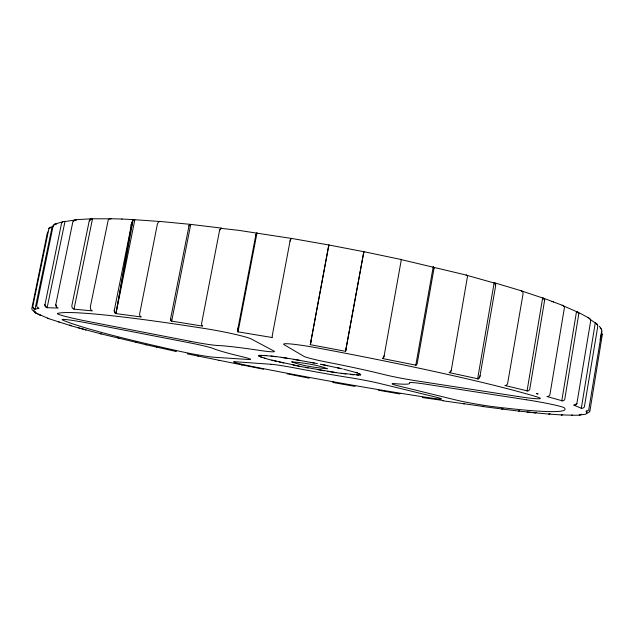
<?xml version="1.0" encoding="UTF-8"?>
<svg xmlns="http://www.w3.org/2000/svg" width="634" height="634" viewBox="0 0 634 634"><rect width="100%" height="100%" fill="white"/><g stroke="black" fill="none" stroke-linecap="round" stroke-linejoin="round"><path stroke-width="0.95" d="M359.098 375.043L337.914 372.927L301.095 366.587L268.776 359.454L258.894 356.197L258.894 355.405M219.744 229.825L221.654 228.121L190.477 224.365L189.098 225.355L170.578 318.87A3.503 1.688 -81.2 0 0 171.228 321.05L202.611 326.114L202.167 325.773A3.542 1.617 -81.2 0 1 201.596 323.491L219.507 230.744L220.68 228.288L238.899 230.38L291.283 238.416L290.499 239.375A3.566 0.713 -81.2 0 0 290.023 241.197L272.319 335.331A3.59 0.721 -80.2 0 0 272.351 337.55L237.956 331.828A3.574 0.824 -80.2 0 1 237.734 329.522L255.922 234.493A3.55 0.808 -81.3 0 1 256.39 233.344L256.857 232.955M346.513 347.567L345.57 351.315L363.837 251.698L345.57 351.315L310.311 344.666L328.856 244.986L291.204 238.36L290.023 241.205M495.669 285.403L495.685 285.062A3.447 1.942 -74 0 0 495.217 283.295L466.093 275.101A3.495 1.894 -74.2 0 1 467.48 276.527L451.21 370.708A3.511 1.926 -77.3 0 1 449.664 372.475L449.102 372.578L478.258 378.878A3.463 1.981 -77.4 0 0 479.803 377.048L495.606 285.989L494.694 282.835M433.339 266.89L433.807 267.35A3.527 1.165 -76.8 0 1 433.981 268.594L417.259 363.25A3.55 1.189 -78.4 0 1 416.166 365.232L382.762 358.575A3.574 1.094 -78.4 0 0 384.006 356.538L401.14 260.685A3.558 1.078 -76.9 0 0 400.442 259.409L466.394 275.116M55.792 304.772L56.513 307.014L58.201 308.069L46.773 307.68A3.122 3.011 88.3 0 1 44.816 305.437L61.443 223.754L62.267 222.225A3.13 2.948 69.9 0 1 64.977 221.52L76.381 219.839L74.107 220.18L72.791 222.122L55.847 304.272L56.275 306.674M114.223 310.636L131.967 222.162L133.322 219.919A3.384 2.322 -87.2 0 1 134.852 219.729L160.275 221.512L158.524 221.884L157.406 223.984L139.575 314.321A3.447 2.33 -82.5 0 0 140.574 316.604L141.247 316.968L115.665 313.545A3.511 2.433 -82.5 0 1 114.706 312.617A3.392 2.354 -82.5 0 1 114.223 310.636L115.665 313.545M601.397 332.485L602.26 334.982L589.969 410.563L589.232 412.052L587.488 412.948L586.545 412.932L586.085 411.054A3.067 2.98 14.2 0 0 588.732 409.786L601.817 331.186L601.611 329.577L599.415 326.296M363.48 254.662L363.805 251.666L400.625 259.401M287.17 373.814L309.178 378.165L309.218 377.563M328.412 247.926L328.848 245.12M595.255 322.975L597.236 324.109L597.775 326.32L584.389 406.862A3.067 3.035 -46.2 0 1 582.274 408.272L581.315 408.28L595.255 322.975L589.66 318.957M586.545 412.932L586.862 410.998M561.756 400.965L576.504 311.619L562.065 305.287L562.952 305.517A3.273 2.893 -61.9 0 1 564.45 307.45L549.86 395.006A3.281 2.948 -72.9 0 1 546.904 396.504L562.683 400.934A3.21 2.908 -72.8 0 0 564.743 399.404L578.834 313.632A3.202 2.853 -61.1 0 0 578.089 312.332L576.504 311.619M527.028 391.083L542.656 297.98L520.997 290.768A3.4 2.512 -70.1 0 1 522.899 292.322L523.01 294.144L507.565 383.816A3.408 2.552 -75.8 0 1 505.647 385.44L504.918 385.496L527.853 391.012A3.344 2.56 -75.8 0 0 529.723 389.331L544.677 299.922A3.336 2.52 -69.8 0 0 543.346 298.123L542.656 297.98L544.717 300.191M477.608 378.997L494.155 282.74M134.852 219.729L115.943 313.648L131.967 222.162M415.761 365.414L433.196 266.898M115.943 313.648L133.092 220.093M310.311 344.666L328.634 245.952M238.043 331.907L256.976 233.027M171.655 321.335L190.723 224.444M600.073 339.84L601.817 331.186M89.172 221.187L71.927 305.287A3.265 2.798 -84.6 0 0 72.855 308.512L74.012 309.146L92.398 310.914L90.646 309.487L90.305 306.983L108.24 219.99A3.321 2.766 87.1 0 1 111.124 218.817L92.065 218.778A3.257 2.75 86.6 0 0 89.235 220.917L92.065 218.778M74.012 309.146L92.493 218.873M47.122 307.783L64.977 221.512M47.288 233.066L31.779 308.718A2.972 2.885 -2.1 0 0 33.23 310.652L35.948 312.99A2.901 2.821 -2.3 0 1 34.046 310.993L33.967 310.208M48.747 228.644L52.083 227.067L50.118 227.273A3.019 2.916 32 0 0 49.008 228.192L32.659 307.022A3.027 2.964 12.2 0 0 34.204 308.964L34.997 309.249L52.083 227.067L53.565 226.069M310.335 344.611L311.159 340.894M255.771 235.04L255.922 234.493M63.519 221.512L54.69 224.206A3.091 2.98 33.3 0 0 53.208 225.522L36.653 305.818A3.099 3.035 13.3 0 0 38.159 307.87L39.07 308.219L34.997 309.249M355.048 385.805L354.778 386.36L332.81 382.468L333.167 381.866M188.789 226.029L189.098 225.355M581.315 408.28L573.746 405.086L574.61 405.094A3.138 3.099 -51.5 0 0 576.821 403.739L590.634 321.216L590.405 319.488A3.154 3.019 -36.5 0 0 588.059 317.808M382.762 358.575L384.267 355.587M589.422 411.807L589.85 410.998M478.258 378.878L480.192 375.732M328.856 244.986L363.765 251.706M449.664 372.475L451.321 370.422M360.374 374.94L360.77 374.749L359.732 374.995M378.403 390.227L399.658 393.912A2.282 0.674 -80.8 0 0 400.046 393.421M443.055 400.458L422.315 397.534A2.306 1.086 -81.6 0 0 422.688 397.264M581.663 414.248L580.031 415.08L575.846 415.27L561.169 414.913L561.962 414.929A2.647 2.52 83.3 0 0 562.762 414.668M53.074 225.807L55.681 223.992L56.537 224.071M574.61 405.094L576.956 403.493M73.084 221.298L76.025 219.76M259.29 355.389C278.794 355.801 298.123 360.263 317.349 363.599M360.572 374.583L358.685 373.402M54.69 224.206L55.681 223.992M258.894 355.492L258.894 356.062M358.844 375.043L356.609 374.995M75.438 219.744L91.779 218.762M518.477 411.054L535.365 412.805A2.536 2.195 -87.3 0 0 536.404 412.306M259.48 355.381L261.232 355.317M534.676 412.789L549.012 414.065A2.584 2.227 -87.5 0 0 550.082 413.606M263.57 355.373L266.668 355.587M121.72 219.039L134.495 219.633M110.261 218.714L122.116 219.047M353.867 374.845L350.475 374.543M561.605 414.953L548.664 414.073M442.389 400.712L482.997 406.434A2.393 1.45 -82.7 0 0 483.473 406.109M160.006 221.432L190.477 224.365M482.411 406.489L502.152 409.009A2.441 1.839 -84.4 0 0 503.039 408.518M270.972 356.062L275.885 356.688M579.587 415.104L579.151 415.064L585.467 414.271L586.712 413.534A2.885 2.813 35.2 0 0 586.997 413.194M535.056 412.829L527.02 411.997M346.053 374.012L341.171 373.363M501.573 409.001L518.255 411.022A2.481 1.847 -84.4 0 0 519.674 410.578M281.234 357.418L287.115 358.281M335.98 372.626L327.683 371.334M293.653 359.351L300.413 360.5M324.291 370.779L318.054 369.701M311.167 362.426L314.282 363.005M305.334 367.403L308.187 367.934M299.05 366.175L292.94 364.938M320.384 364.193L327.723 365.691M187.188 353.867L263.475 369.218M321.129 364.352L339.975 368.354M145.733 344.666L176.228 351.49A2.33 1.236 -77 0 1 175.745 351.022M283.834 363.02L279.063 361.951M337.415 367.76L342.368 368.893M276.321 361.309L271.82 360.199M100.901 333.849L146.573 344.856M69.883 324.83A2.576 2.33 -69.3 0 0 71.095 325.789L48.794 318.696A2.71 2.631 -50.2 0 1 47.693 318.014M48.794 318.696L35.528 312.824M343.644 369.178L357.774 373.061L355.444 372.301M78.434 327.865L101.139 333.904A2.473 1.981 -73.7 0 1 100.093 333.278M85.962 329.926L71.095 325.789M264.14 358.162L265.694 358.59M118.891 338.326L118.415 338.136A2.425 1.609 -75.7 0 1 118.019 337.7M494.401 282.748L521.394 290.824M156.757 347.17L156.4 347.02A2.354 1.22 -77 0 1 156.115 346.616M136.643 342.558L135.779 341.964M261.731 357.354L260.043 356.665M198.173 356.213L197.935 356.086A2.298 0.824 -77.9 0 1 197.832 355.92M358.82 373.466L359.993 374.076M543.346 298.123L562.952 305.517M241.974 365.232L241.855 365.129A2.267 0.436 -78.7 0 1 241.792 364.78M59.176 322.183L58.875 322.048A2.631 2.37 -69.3 0 1 58.518 321.795M37.675 314.052L40.814 315.542A2.774 2.687 -50.1 0 1 40.108 314.979M85.622 329.831L85.368 329.704A2.52 2.005 -73.6 0 1 85.075 329.482M588.994 318.078L577.289 311.801L578.834 313.632M600.192 328.119L601.357 329.117M595.611 323.047L597.791 325.48M601.206 332.985L602.276 334.181M32.611 306.761L34.204 308.964M44.745 304.566L46.773 307.68M34.989 311.381L35.948 312.99M433.513 266.946L433.981 268.594M170.578 318.561L171.235 321.05M237.948 327.992L237.956 331.828M219.071 360.58A2.282 0.856 -77.9 0 1 218.857 360.477M464.492 403.573A2.37 1.466 -82.7 0 1 463.541 403.842M47.566 232.313A2.94 2.853 8.4 0 1 47.812 231.933M572.629 415.016A2.805 2.663 83.1 0 1 571.345 415.286M130.501 224.951A257.491 32.603 10.5 0 1 132.371 225.007M291.814 361.863C301.832 365.691 315.684 367.744 327.342 368.726C317.745 364.922 303.337 362.767 291.814 361.863M537.957 393.888L536.586 393.643L537.957 393.888M248.401 359.486L214.141 357.259A24.068 1.189 10.8 0 1 180.04 351.355A259.132 15.224 10.5 0 1 62.869 320.13A27.912 1.537 11.1 0 1 88.728 323.253L188.575 342.622A27.238 1.514 10.8 0 1 213 348.438A101.606 5.849 10.5 0 0 242.378 356.768A25.701 1.363 10.7 0 1 248.401 359.486M271.011 364.281L235.594 361.752A23.339 1.125 10.6 0 0 251.302 366.27A259.132 15.224 10.5 0 0 429.194 397.748A23.981 1.181 10.2 0 0 436.351 397.233L379.203 383.34A25.186 1.316 10.4 0 0 350.491 377.769A101.606 5.849 10.5 0 1 296.435 368.251A24.916 1.292 10.5 0 0 271.011 364.281M517.986 396.488L416.601 380.868A30.091 1.862 10.2 0 1 383.697 374.472A101.606 5.849 10.5 0 0 328.047 362.347A30.971 1.989 10.4 0 1 303.654 356.213L284.198 344.73A34.157 2.425 10.5 0 1 318.426 348.129A259.132 15.224 10.5 0 1 537.061 396.932A31.779 2.013 9.9 0 1 517.986 396.488M526.64 399.808L427.094 384.386A28.261 1.633 10.1 0 0 409.445 382.881A101.606 5.849 10.5 0 1 395.679 383.721A26.485 1.434 10.2 0 0 398.342 385.884L455.331 399.848A25.217 1.284 10.1 0 0 492.959 406.624A259.132 15.224 10.5 0 0 564.355 407.908A29.806 1.744 9.8 0 0 526.64 399.808M553.339 301.768L552.008 301.38L553.339 301.768M190.057 341.258L87.825 321.398A29.996 1.767 11.2 0 1 57.543 313.418A259.132 15.224 10.5 0 1 205.178 328.586A33.776 2.346 10.8 0 1 251.476 339.071L273.88 351.03A30.614 1.934 10.7 0 1 259.488 350.388A101.606 5.849 10.5 0 0 217.93 345.506A29.219 1.744 10.9 0 1 190.057 341.258"/></g></svg>
